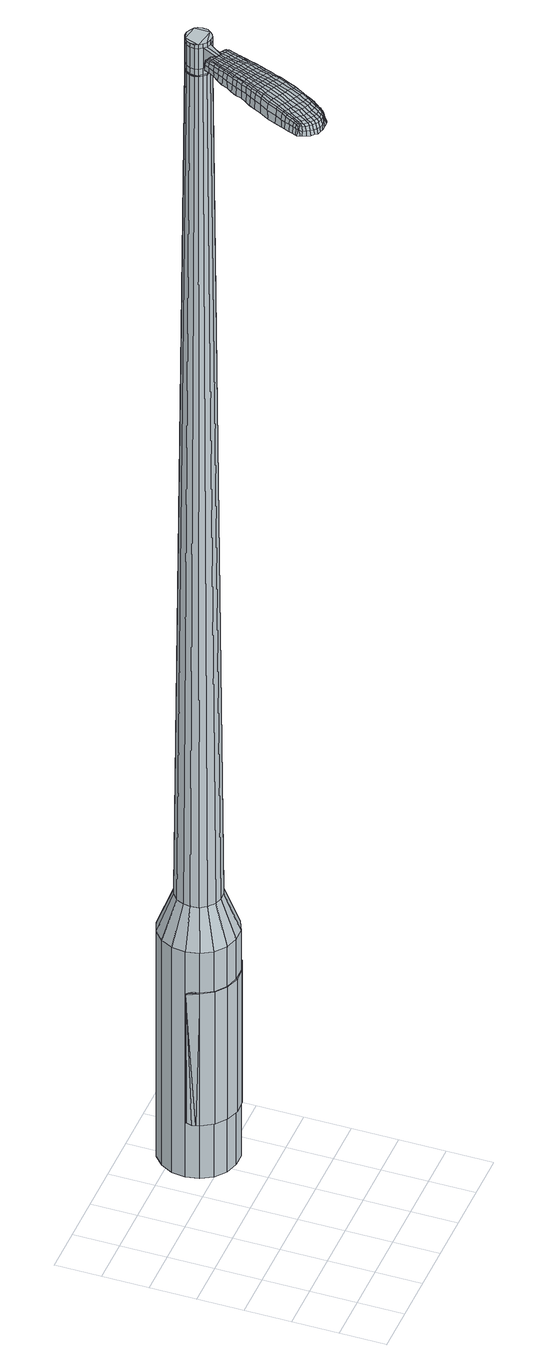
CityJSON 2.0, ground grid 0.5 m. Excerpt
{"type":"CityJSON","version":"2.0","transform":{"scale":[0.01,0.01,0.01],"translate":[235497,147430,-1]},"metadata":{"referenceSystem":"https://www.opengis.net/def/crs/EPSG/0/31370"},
"CityObjects":{
"object1":{"type":"GenericCityObject","attributes":{"cluster":404,"mean_distance_to_centroid":0.156,"new_centroid_x":235498.64,"new_centroid_y":147432.31,"mean_distance_to_camera":5.89,"H1":7.17,"H2":9.85,"Z_final":111.15,"cluster2":-1,"proj_x":235495.03,"proj_y":147430.37,"id_line":25197,"bearing_l":151.78,"distance":4.09,"orientation":"left","G_obj":241.78},"geometry":[{"type":"MultiSurface","lod":"2","boundaries":[[[0,1,2,3]],[[1,4,5,2]],[[4,6,7,5]],[[6,8,9,7]],[[8,10,11,9]],[[10,12,13,11]],[[12,14,15,13]],[[14,16,17,15]],[[16,18,19,17]],[[18,20,21,19]],[[20,22,23,21]],[[22,24,25,23]],[[24,26,27,25]],[[26,28,29,27]],[[28,30,31,29]],[[30,32,33,31]],[[32,34,35,33]],[[34,0,3,35]],[[36,37,38,39]],[[38,40,41,42]],[[41,43,42]],[[42,44,45,46]],[[45,47,46]],[[46,48,49,50]],[[49,51,50]],[[42,46,50,38]],[[50,52,39,38]],[[53,36,39]],[[2,5,7,35]],[[7,9,11,15]],[[11,13,15]],[[15,17,19,23]],[[19,21,23]],[[23,25,27,31]],[[27,29,31]],[[15,23,31,7]],[[31,33,35,7]],[[3,2,35]],[[1,0,54,55]],[[0,34,56,54]],[[34,32,57,56]],[[32,30,58,57]],[[30,28,59,58]],[[28,26,60,59]],[[26,24,61,60]],[[24,22,62,61]],[[22,20,63,62]],[[20,18,64,63]],[[18,16,65,64]],[[16,14,66,65]],[[14,12,67,66]],[[12,10,68,67]],[[10,8,69,68]],[[8,6,70,69]],[[6,4,71,70]],[[4,1,55,71]],[[55,54,72,73]],[[54,56,74,72]],[[56,57,75,74]],[[57,58,76,75]],[[58,59,77,76]],[[59,60,78,77]],[[60,61,79,78]],[[61,62,80,79]],[[62,63,81,80]],[[63,64,82,81]],[[64,65,83,82]],[[65,66,84,83]],[[66,67,85,84]],[[67,68,86,85]],[[68,69,87,86]],[[69,70,88,87]],[[70,71,89,88]],[[71,55,73,89]],[[90,91,92,73]],[[93,94,91,90]],[[95,96,94,93]],[[97,98,96,95]],[[99,100,98,97]],[[101,102,100,99]],[[79,103,102,101]],[[104,105,103,79]],[[106,107,105,104]],[[82,108,107,106]],[[109,110,108,82]],[[111,112,110,109]],[[113,114,112,111]],[[115,116,114,113]],[[117,118,116,115]],[[119,120,118,117]],[[121,122,120,119]],[[73,92,122,121]],[[123,124,125,126]],[[127,123,126,128]],[[129,127,128,130]],[[131,129,130,132]],[[133,131,132,134]],[[135,133,134,136]],[[137,135,136,138]],[[139,137,138,140]],[[141,139,140,142]],[[143,141,142,144]],[[145,143,144,146]],[[147,145,146,148]],[[149,147,148,150]],[[151,149,150,152]],[[153,151,152,154]],[[155,153,154,156]],[[72,90,73]],[[72,74,93,90]],[[74,75,95,93]],[[75,76,97,95]],[[76,77,99,97]],[[77,78,101,99]],[[78,79,101]],[[80,104,79]],[[80,81,106,104]],[[81,82,106]],[[83,109,82]],[[83,84,111,109]],[[84,85,113,111]],[[85,86,115,113]],[[86,87,117,115]],[[87,88,119,117]],[[88,89,121,119]],[[89,73,121]],[[157,92,91]],[[158,122,92]],[[158,159,120,122]],[[159,160,118,120]],[[160,161,116,118]],[[161,162,114,116]],[[162,163,112,114]],[[163,164,110,112]],[[164,108,110]],[[165,107,108]],[[165,166,105,107]],[[166,103,105]],[[167,102,103]],[[167,168,100,102]],[[168,169,98,100]],[[169,170,96,98]],[[170,171,94,96]],[[171,157,91,94]],[[39,52,155,172]],[[92,157,173,156]],[[53,39,172,124]],[[157,171,125,173]],[[36,53,124,123]],[[171,170,126,125]],[[37,36,123,127]],[[170,169,128,126]],[[38,37,127,129]],[[169,168,130,128]],[[40,38,129,131]],[[168,167,132,130]],[[41,40,131,133]],[[167,103,134,132]],[[43,41,133,135]],[[103,166,136,134]],[[42,43,135,137]],[[166,165,138,136]],[[44,42,137,139]],[[165,108,140,138]],[[45,44,139,141]],[[108,164,142,140]],[[47,45,141,143]],[[164,163,144,142]],[[46,47,143,145]],[[163,162,146,144]],[[48,46,145,147]],[[162,161,148,146]],[[49,48,147,149]],[[161,160,150,148]],[[51,49,149,151]],[[160,159,152,150]],[[50,51,151,153]],[[159,158,154,152]],[[52,50,153,155]],[[158,92,156,154]],[[155,156,174,175]],[[156,173,176,174]],[[173,125,177,176]],[[125,124,178,177]],[[124,172,179,178]],[[172,155,175,179]],[[180,181,182,183]],[[184,180,183,185]],[[180,184,186,187]],[[181,180,187,188]],[[189,190,191,192]],[[193,189,192,194]],[[189,193,195,196]],[[190,189,196,197]],[[198,199,200,201]],[[202,198,201,203]],[[198,202,204,205]],[[199,198,205,206]],[[207,208,209,210]],[[211,207,210,212]],[[207,211,213,214]],[[208,207,214,215]],[[216,217,218,219]],[[220,216,219,221]],[[216,220,222,223]],[[217,216,223,224]],[[225,226,227,228]],[[229,225,228,230]],[[225,229,231,232]],[[226,225,232,233]],[[234,235,236,237]],[[226,234,237,227]],[[234,226,233,238]],[[235,234,238,239]],[[240,241,242,243]],[[235,240,243,236]],[[240,235,239,244]],[[241,240,244,245]],[[246,184,185,247]],[[241,246,247,242]],[[246,241,245,248]],[[184,246,248,186]],[[249,250,251,252]],[[253,249,252,254]],[[249,253,255,256]],[[250,249,256,257]],[[258,259,260,261]],[[250,258,261,251]],[[258,250,257,262]],[[259,258,262,263]],[[264,265,266,267]],[[259,264,267,260]],[[264,259,263,268]],[[265,264,268,269]],[[270,271,272,273]],[[265,270,273,266]],[[270,265,269,274]],[[271,270,274,275]],[[276,181,188,277]],[[271,276,277,272]],[[276,271,275,278]],[[181,276,278,182]],[[279,280,281,282]],[[283,279,282,284]],[[279,283,285,286]],[[280,279,286,287]],[[288,289,290,291]],[[280,288,291,281]],[[288,280,287,292]],[[289,288,292,293]],[[294,295,296,297]],[[289,294,297,290]],[[294,289,293,298]],[[295,294,298,299]],[[300,193,194,301]],[[295,300,301,296]],[[300,295,299,302]],[[193,300,302,195]],[[303,304,305,306]],[[307,303,306,308]],[[303,307,309,310]],[[304,303,310,311]],[[312,313,314,315]],[[304,312,315,305]],[[312,304,311,316]],[[313,312,316,317]],[[318,319,320,321]],[[313,318,321,314]],[[318,313,317,322]],[[319,318,322,323]],[[324,325,326,327]],[[319,324,327,320]],[[324,319,323,328]],[[325,324,328,329]],[[330,190,197,331]],[[325,330,331,326]],[[330,325,329,332]],[[190,330,332,191]],[[333,219,218,334]],[[335,333,334,336]],[[333,335,337,338]],[[219,333,338,221]],[[339,335,336,340]],[[341,339,340,342]],[[339,341,343,344]],[[335,339,344,337]],[[345,341,342,346]],[[347,345,346,348]],[[345,347,349,350]],[[341,345,350,343]],[[351,347,348,352]],[[353,351,352,354]],[[351,353,355,356]],[[347,351,356,349]],[[357,353,354,358]],[[208,357,358,209]],[[357,208,215,359]],[[353,357,359,355]],[[360,361,206,205]],[[362,360,205,204]],[[360,362,363,364]],[[361,360,364,365]],[[366,367,365,364]],[[368,366,364,363]],[[366,368,369,370]],[[367,366,370,371]],[[372,373,371,370]],[[374,372,370,369]],[[372,374,375,376]],[[373,372,376,377]],[[378,379,377,376]],[[380,378,376,375]],[[378,380,213,211]],[[379,378,211,212]],[[381,382,383,384]],[[283,381,384,285]],[[381,283,284,385]],[[382,381,385,386]],[[387,202,203,388]],[[382,387,388,383]],[[387,382,386,389]],[[202,387,389,204]],[[390,391,392,393]],[[229,390,393,231]],[[390,229,230,394]],[[391,390,394,395]],[[396,397,398,399]],[[391,396,399,392]],[[396,391,395,400]],[[397,396,400,401]],[[402,199,206,403]],[[397,402,403,398]],[[402,397,401,404]],[[199,402,404,200]],[[405,406,407,408]],[[187,405,408,188]],[[405,187,186,409]],[[406,405,409,410]],[[411,412,413,414]],[[406,411,414,407]],[[411,406,410,415]],[[412,411,415,416]],[[417,210,209,418]],[[412,417,418,413]],[[417,412,416,419]],[[210,417,419,212]],[[420,421,422,423]],[[192,420,423,194]],[[420,192,191,424]],[[421,420,424,425]],[[426,214,213,427]],[[421,426,427,422]],[[426,421,425,428]],[[214,426,428,215]],[[429,430,431,432]],[[307,429,432,309]],[[429,307,308,433]],[[430,429,433,434]],[[435,220,221,436]],[[430,435,436,431]],[[435,430,434,437]],[[220,435,437,222]],[[438,439,440,441]],[[253,438,441,255]],[[438,253,254,442]],[[439,438,442,443]],[[444,445,446,447]],[[439,444,447,440]],[[444,439,443,448]],[[445,444,448,449]],[[450,217,224,451]],[[445,450,451,446]],[[450,445,449,452]],[[217,450,452,218]],[[453,454,443,442]],[[252,453,442,254]],[[453,252,251,455]],[[454,453,455,456]],[[457,458,449,448]],[[454,457,448,443]],[[457,454,456,459]],[[458,457,459,460]],[[461,334,218,452]],[[458,461,452,449]],[[461,458,460,462]],[[334,461,462,336]],[[463,464,465,466]],[[310,463,466,311]],[[463,310,309,432]],[[464,463,432,431]],[[467,338,337,468]],[[464,467,468,465]],[[467,464,431,436]],[[338,467,436,221]],[[469,470,456,455]],[[261,469,455,251]],[[469,261,260,471]],[[470,469,471,472]],[[473,474,460,459]],[[470,473,459,456]],[[473,470,472,475]],[[474,473,475,476]],[[477,340,336,462]],[[474,477,462,460]],[[477,474,476,478]],[[340,477,478,342]],[[479,480,481,482]],[[316,479,482,317]],[[479,316,311,466]],[[480,479,466,465]],[[483,344,343,484]],[[480,483,484,481]],[[483,480,465,468]],[[344,483,468,337]],[[485,486,472,471]],[[267,485,471,260]],[[485,267,266,487]],[[486,485,487,488]],[[489,490,476,475]],[[486,489,475,472]],[[489,486,488,491]],[[490,489,491,492]],[[493,346,342,478]],[[490,493,478,476]],[[493,490,492,494]],[[346,493,494,348]],[[495,496,497,498]],[[322,495,498,323]],[[495,322,317,482]],[[496,495,482,481]],[[499,350,349,500]],[[496,499,500,497]],[[499,496,481,484]],[[350,499,484,343]],[[501,502,488,487]],[[273,501,487,266]],[[501,273,272,503]],[[502,501,503,504]],[[505,506,492,491]],[[502,505,491,488]],[[505,502,504,507]],[[506,505,507,508]],[[509,352,348,494]],[[506,509,494,492]],[[509,506,508,510]],[[352,509,510,354]],[[511,512,513,514]],[[328,511,514,329]],[[511,328,323,498]],[[512,511,498,497]],[[515,356,355,516]],[[512,515,516,513]],[[515,512,497,500]],[[356,515,500,349]],[[517,518,504,503]],[[277,517,503,272]],[[517,277,188,408]],[[518,517,408,407]],[[519,520,508,507]],[[518,519,507,504]],[[519,518,407,414]],[[520,519,414,413]],[[521,358,354,510]],[[520,521,510,508]],[[521,520,413,418]],[[358,521,418,209]],[[522,523,425,424]],[[332,522,424,191]],[[522,332,329,514]],[[523,522,514,513]],[[524,359,215,428]],[[523,524,428,425]],[[524,523,513,516]],[[359,524,516,355]],[[525,526,386,385]],[[282,525,385,284]],[[525,282,281,527]],[[526,525,527,528]],[[529,362,204,389]],[[526,529,389,386]],[[529,526,528,530]],[[362,529,530,363]],[[531,532,533,534]],[[232,531,534,233]],[[531,232,231,393]],[[532,531,393,392]],[[535,536,537,538]],[[532,535,538,533]],[[535,532,392,399]],[[536,535,399,398]],[[539,361,365,540]],[[536,539,540,537]],[[539,536,398,403]],[[361,539,403,206]],[[541,542,528,527]],[[291,541,527,281]],[[541,291,290,543]],[[542,541,543,544]],[[545,368,363,530]],[[542,545,530,528]],[[545,542,544,546]],[[368,545,546,369]],[[547,548,549,550]],[[238,547,550,239]],[[547,238,233,534]],[[548,547,534,533]],[[551,552,553,554]],[[548,551,554,549]],[[551,548,533,538]],[[552,551,538,537]],[[555,367,371,556]],[[552,555,556,553]],[[555,552,537,540]],[[367,555,540,365]],[[557,558,544,543]],[[297,557,543,290]],[[557,297,296,559]],[[558,557,559,560]],[[561,374,369,546]],[[558,561,546,544]],[[561,558,560,562]],[[374,561,562,375]],[[563,564,565,566]],[[244,563,566,245]],[[563,244,239,550]],[[564,563,550,549]],[[567,568,569,570]],[[564,567,570,565]],[[567,564,549,554]],[[568,567,554,553]],[[571,373,377,572]],[[568,571,572,569]],[[571,568,553,556]],[[373,571,556,371]],[[573,574,560,559]],[[301,573,559,296]],[[573,301,194,423]],[[574,573,423,422]],[[575,380,375,562]],[[574,575,562,560]],[[575,574,422,427]],[[380,575,427,213]],[[576,577,410,409]],[[248,576,409,186]],[[576,248,245,566]],[[577,576,566,565]],[[578,579,416,415]],[[577,578,415,410]],[[578,577,565,570]],[[579,578,570,569]],[[580,379,212,419]],[[579,580,419,416]],[[580,579,569,572]],[[379,580,572,377]],[[581,582,583,584]],[[584,583,585,586]],[[587,585,583,588]],[[588,583,582,589]],[[590,591,592,593]],[[593,592,594,595]],[[596,594,592,597]],[[597,592,591,598]],[[599,600,601,602]],[[602,601,603,604]],[[605,603,601,606]],[[606,601,600,607]],[[608,609,610,611]],[[611,610,612,613]],[[614,612,610,615]],[[615,610,609,616]],[[617,618,619,620]],[[620,619,621,622]],[[623,621,619,624]],[[624,619,618,625]],[[626,627,628,629]],[[629,628,630,631]],[[632,630,628,633]],[[633,628,627,634]],[[635,636,637,638]],[[638,637,627,626]],[[634,627,637,639]],[[639,637,636,640]],[[641,642,643,644]],[[644,643,636,635]],[[640,636,643,645]],[[645,643,642,646]],[[586,585,647,648]],[[648,647,642,641]],[[646,642,647,649]],[[649,647,585,587]],[[650,651,652,653]],[[653,652,654,655]],[[656,654,652,657]],[[657,652,651,658]],[[659,660,661,662]],[[662,661,651,650]],[[658,651,661,663]],[[663,661,660,664]],[[665,666,667,668]],[[668,667,660,659]],[[664,660,667,669]],[[669,667,666,670]],[[671,672,673,674]],[[674,673,666,665]],[[670,666,673,675]],[[675,673,672,676]],[[589,582,677,678]],[[678,677,672,671]],[[676,672,677,679]],[[679,677,582,581]],[[680,681,682,683]],[[683,682,684,685]],[[686,684,682,687]],[[687,682,681,688]],[[689,690,691,692]],[[692,691,681,680]],[[688,681,691,693]],[[693,691,690,694]],[[695,696,697,698]],[[698,697,690,689]],[[694,690,697,699]],[[699,697,696,700]],[[595,594,701,702]],[[702,701,696,695]],[[700,696,701,703]],[[703,701,594,596]],[[704,705,706,707]],[[707,706,708,709]],[[710,708,706,711]],[[711,706,705,712]],[[713,714,715,716]],[[716,715,705,704]],[[712,705,715,717]],[[717,715,714,718]],[[719,720,721,722]],[[722,721,714,713]],[[718,714,721,723]],[[723,721,720,724]],[[725,726,727,728]],[[728,727,720,719]],[[724,720,727,729]],[[729,727,726,730]],[[598,591,731,732]],[[732,731,726,725]],[[730,726,731,733]],[[733,731,591,590]],[[617,620,734,735]],[[735,734,736,737]],[[738,736,734,739]],[[739,734,620,622]],[[737,736,740,741]],[[741,740,742,743]],[[744,742,740,745]],[[745,740,736,738]],[[743,742,746,747]],[[747,746,748,749]],[[750,748,746,751]],[[751,746,742,744]],[[749,748,752,753]],[[753,752,754,755]],[[756,754,752,757]],[[757,752,748,750]],[[755,754,758,759]],[[759,758,609,608]],[[616,609,758,760]],[[760,758,754,756]],[[607,761,762,606]],[[606,762,763,605]],[[764,763,762,765]],[[765,762,761,766]],[[766,767,768,765]],[[765,768,769,764]],[[770,769,768,771]],[[771,768,767,772]],[[772,773,774,771]],[[771,774,775,770]],[[776,775,774,777]],[[777,774,773,778]],[[778,779,780,777]],[[777,780,781,776]],[[614,781,780,612]],[[612,780,779,613]],[[782,783,784,785]],[[785,784,684,686]],[[685,684,784,786]],[[786,784,783,787]],[[604,603,788,789]],[[789,788,783,782]],[[787,783,788,790]],[[790,788,603,605]],[[791,792,793,794]],[[794,793,630,632]],[[631,630,793,795]],[[795,793,792,796]],[[797,798,799,800]],[[800,799,792,791]],[[796,792,799,801]],[[801,799,798,802]],[[607,600,803,804]],[[804,803,798,797]],[[802,798,803,805]],[[805,803,600,599]],[[806,807,808,809]],[[809,808,588,589]],[[587,588,808,810]],[[810,808,807,811]],[[812,813,814,815]],[[815,814,807,806]],[[811,807,814,816]],[[816,814,813,817]],[[608,611,818,819]],[[819,818,813,812]],[[817,813,818,820]],[[820,818,611,613]],[[821,822,823,824]],[[824,823,593,595]],[[590,593,823,825]],[[825,823,822,826]],[[614,615,827,828]],[[828,827,822,821]],[[826,822,827,829]],[[829,827,615,616]],[[830,831,832,833]],[[833,832,708,710]],[[709,708,832,834]],[[834,832,831,835]],[[622,621,836,837]],[[837,836,831,830]],[[835,831,836,838]],[[838,836,621,623]],[[839,840,841]],[[841,840,654,656]],[[655,654,840,842]],[[842,840,839,843]],[[844,845,846,847]],[[847,846,839,841]],[[843,839,846,848]],[[848,846,845,849]],[[625,618,850,851]],[[851,850,845,844]],[[849,845,850,852]],[[852,850,618,617]],[[843,853,854,842]],[[842,854,653,655]],[[650,653,854,855]],[[855,854,853,856]],[[849,857,858,848]],[[848,858,853,843]],[[856,853,858,859]],[[859,858,857,860]],[[617,735,861,852]],[[852,861,857,849]],[[860,857,861,862]],[[862,861,735,737]],[[863,864,865]],[[865,864,711,712]],[[710,711,864,833]],[[833,864,863,830]],[[738,739,866,867]],[[867,866,863,865]],[[830,863,866,837]],[[837,866,739,622]],[[856,868,855]],[[855,868,662,650]],[[659,662,868,869]],[[869,868,870]],[[860,871,872,859]],[[859,872,868,856]],[[870,868,872,873]],[[873,872,871,874]],[[737,741,875,862]],[[862,875,871,860]],[[874,871,875,876]],[[876,875,741,743]],[[877,878,879,880]],[[880,879,717,718]],[[712,717,879,865]],[[879,878,865]],[[744,745,881,882]],[[882,881,878,877]],[[865,878,881,867]],[[867,881,745,738]],[[870,883,884,869]],[[869,884,668,659]],[[665,668,884,885]],[[885,884,883,886]],[[874,887,888,873]],[[873,888,883,870]],[[886,883,888,889]],[[889,888,887,890]],[[743,747,891,876]],[[876,891,887,874]],[[890,887,891,892]],[[892,891,747,749]],[[893,894,895,896]],[[896,895,723,724]],[[718,723,895,880]],[[880,895,894,877]],[[750,751,897,898]],[[898,897,894,893]],[[877,894,897,882]],[[882,897,751,744]],[[886,899,900,885]],[[885,900,674,665]],[[671,674,900,901]],[[901,900,899,902]],[[890,903,904,889]],[[889,904,899,886]],[[902,899,904,905]],[[905,904,903,906]],[[749,753,907,892]],[[892,907,903,890]],[[906,903,907,908]],[[908,907,753,755]],[[909,910,911,912]],[[912,911,729,730]],[[724,729,911,896]],[[896,911,910,893]],[[756,757,913,914]],[[914,913,910,909]],[[893,910,913,898]],[[898,913,757,750]],[[902,915,916,901]],[[901,916,678,671]],[[589,678,916,809]],[[809,916,915,806]],[[906,917,918,905]],[[905,918,915,902]],[[806,915,918,815]],[[815,918,917,812]],[[755,759,919,908]],[[908,919,917,906]],[[812,917,919,819]],[[819,919,759,608]],[[826,920,921,825]],[[825,921,733,590]],[[730,733,921,912]],[[912,921,920,909]],[[616,760,922,829]],[[829,922,920,826]],[[909,920,922,914]],[[914,922,760,756]],[[787,923,924,786]],[[786,924,683,685]],[[680,683,924,925]],[[925,924,923,926]],[[605,763,927,790]],[[790,927,923,787]],[[926,923,927,928]],[[928,927,763,764]],[[929,930,931,932]],[[932,931,633,634]],[[632,633,931,794]],[[794,931,930,791]],[[933,934,935,936]],[[936,935,930,929]],[[791,930,935,800]],[[800,935,934,797]],[[766,761,937,938]],[[938,937,934,933]],[[797,934,937,804]],[[804,937,761,607]],[[926,939,940,925]],[[925,940,692,680]],[[689,692,940,941]],[[941,940,939,942]],[[764,769,943,928]],[[928,943,939,926]],[[942,939,943,944]],[[944,943,769,770]],[[945,946,947,948]],[[948,947,639,640]],[[634,639,947,932]],[[932,947,946,929]],[[949,950,951,952]],[[952,951,946,945]],[[929,946,951,936]],[[936,951,950,933]],[[772,767,953,954]],[[954,953,950,949]],[[933,950,953,938]],[[938,953,767,766]],[[942,955,956,941]],[[941,956,698,689]],[[695,698,956,957]],[[957,956,955,958]],[[770,775,959,944]],[[944,959,955,942]],[[958,955,959,960]],[[960,959,775,776]],[[961,962,963,964]],[[964,963,645,646]],[[640,645,963,948]],[[948,963,962,945]],[[965,966,967,968]],[[968,967,962,961]],[[945,962,967,952]],[[952,967,966,949]],[[778,773,969,970]],[[970,969,966,965]],[[949,966,969,954]],[[954,969,773,772]],[[958,971,972,957]],[[957,972,702,695]],[[595,702,972,824]],[[824,972,971,821]],[[776,781,973,960]],[[960,973,971,958]],[[821,971,973,828]],[[828,973,781,614]],[[811,974,975,810]],[[810,975,649,587]],[[646,649,975,964]],[[964,975,974,961]],[[817,976,977,816]],[[816,977,974,811]],[[961,974,977,968]],[[968,977,976,965]],[[613,779,978,820]],[[820,978,976,817]],[[965,976,978,970]],[[970,978,779,778]],[[581,584,183,182]],[[584,586,185,183]],[[596,597,196,195]],[[597,598,197,196]],[[599,602,201,200]],[[602,604,203,201]],[[623,624,223,222]],[[624,625,224,223]],[[626,629,228,227]],[[629,631,230,228]],[[635,638,237,236]],[[638,626,227,237]],[[641,644,243,242]],[[644,635,236,243]],[[586,648,247,185]],[[648,641,242,247]],[[656,657,256,255]],[[657,658,257,256]],[[658,663,262,257]],[[663,664,263,262]],[[664,669,268,263]],[[669,670,269,268]],[[670,675,274,269]],[[675,676,275,274]],[[676,679,278,275]],[[679,581,182,278]],[[686,687,286,285]],[[687,688,287,286]],[[688,693,292,287]],[[693,694,293,292]],[[694,699,298,293]],[[699,700,299,298]],[[700,703,302,299]],[[703,596,195,302]],[[704,707,306,305]],[[707,709,308,306]],[[713,716,315,314]],[[716,704,305,315]],[[719,722,321,320]],[[722,713,314,321]],[[725,728,327,326]],[[728,719,320,327]],[[598,732,331,197]],[[732,725,326,331]],[[782,785,384,383]],[[785,686,285,384]],[[604,789,388,203]],[[789,782,383,388]],[[631,795,394,230]],[[795,796,395,394]],[[796,801,400,395]],[[801,802,401,400]],[[802,805,404,401]],[[805,599,200,404]],[[709,834,433,308]],[[834,835,434,433]],[[835,838,437,434]],[[838,623,222,437]],[[841,441,440]],[[841,656,255,441]],[[844,847,447,446]],[[847,841,440,447]],[[625,851,451,224]],[[851,844,446,451]],[[979,980,981,982]],[[983,984,982,981]],[[985,986,987,988]],[[989,990,991,992]],[[980,993,994,981]],[[995,983,981,994]],[[996,985,988,997]],[[998,999,990,989]],[[993,1000,1001,994]],[[1001,1002,995,994]],[[1003,996,997,1004]],[[1005,999,998,1006]],[[1000,1007,1008,1001]],[[1008,1009,1002,1001]],[[1010,1003,1004,1011]],[[1012,1005,1006,1013]],[[1014,1015,1016,1017]],[[1018,1019,1015,1014]],[[1018,1020,1021,1019]],[[1020,1022,1023,1021]],[[1024,1025,1026,1027]],[[1028,1029,1025,1024]],[[1030,1031,1029,1028]],[[1032,1033,1031,1030]],[[1027,1016,1015,1024]],[[1024,1015,1019,1028]],[[1019,1021,1030,1028]],[[1021,1023,1032,1030]],[[988,987,984,983]],[[997,988,983,995]],[[1002,1004,997,995]],[[1009,1011,1004,1002]],[[989,992,986,985]],[[998,989,985,996]],[[1006,998,996,1003]],[[1013,1006,1003,1010]],[[990,1014,1017,991]],[[999,1018,1014,990]],[[1020,1018,999,1005]],[[1022,1020,1005,1012]],[[1034,1035,1036,1037]],[[1036,1038,1039,1040]],[[1036,1040,1041,1042]],[[1036,1042,1037]],[[1043,1034,1037,1044]],[[1045,1044,1037,1046]],[[1047,1046,1037]],[[1048,1036,1035,1049]],[[1050,1048,1049,1051]],[[1052,1050,1051,1053]],[[1054,1052,1053,1055]],[[1056,1054,1055,1057]],[[1057,1058,1059,1060]],[[1057,1060,1061,1062]],[[1057,1062,1063,1064]],[[1063,1065,1066,1067]],[[1063,1067,1068,1069]],[[1063,1069,1064]],[[1057,1064,1056]],[[1070,1071,1035,1034]],[[1072,1073,1038,1036]],[[1074,1075,1047,1037]],[[1071,1076,1049,1035]],[[1077,1072,1036,1048]],[[1076,1078,1051,1049]],[[1079,1077,1048,1050]],[[1078,1080,1053,1051]],[[1081,1079,1050,1052]],[[1080,1082,1055,1053]],[[1083,1081,1052,1054]],[[1082,1084,1057,1055]],[[1085,1083,1054,1056]],[[1084,1086,1058,1057]],[[1087,1088,1065,1063]],[[1089,1085,1056,1064]],[[1059,1058,1086,1090]],[[1060,1059,1090,1091]],[[1061,1060,1091,1092]],[[1062,1061,1092,1093]],[[1063,1062,1093,1087]],[[1094,1070,1034,1043]],[[1095,1094,1043,1044]],[[1096,1095,1044,1045]],[[1097,1096,1045,1046]],[[1075,1097,1046,1047]],[[1039,1038,1073,1098]],[[1066,1065,1088,1099]],[[1040,1039,1098,1100]],[[1041,1040,1100,1101]],[[1042,1041,1101,1102]],[[1037,1042,1102,1074]],[[1067,1066,1099,1103]],[[1068,1067,1103,1104]],[[1069,1068,1104,1105]],[[1064,1069,1105,1089]]]}]}
},
"vertices":[
[145,191,384],[133,200,384],[133,200,96],[145,191,96],[126,213,384],[126,213,96],[123,227,384],[123,227,96],[125,242,384],[125,242,96],[132,255,384],[132,255,96],[143,265,384],[143,265,96],[156,270,384],[156,270,96],[171,270,384],[171,270,96],[185,266,384],[185,266,96],[196,257,384],[196,257,96],[204,244,384],[204,244,96],[207,230,384],[207,230,96],[205,215,384],[205,215,96],[198,202,384],[198,202,96],[187,193,384],[187,193,96],[173,187,384],[173,187,96],[159,187,384],[159,187,96],[168,215,1524],[172,217,1524],[175,220,1524],[158,217,1524],[178,224,1524],[178,229,1524],[175,237,1524],[177,234,1524],[171,240,1524],[167,242,1524],[158,240,1524],[162,242,1524],[154,237,1524],[152,233,1524],[152,224,1524],[151,228,1524],[155,220,1524],[163,215,1524],[153,206,429],[146,212,429],[161,204,429],[170,204,429],[178,207,429],[185,213,429],[189,221,429],[190,229,429],[188,238,429],[184,245,429],[177,251,429],[168,253,429],[160,253,429],[152,250,429],[145,244,429],[141,236,429],[140,228,429],[141,219,429],[158,217,1483],[155,220,1483],[163,215,1483],[168,215,1483],[172,217,1483],[175,220,1483],[178,224,1483],[178,229,1483],[177,234,1483],[175,237,1483],[171,240,1483],[167,242,1483],[162,242,1483],[158,240,1483],[154,237,1483],[152,233,1483],[151,228,1483],[152,224,1483],[159,217,1483],[159,217,1485],[155,220,1485],[163,216,1483],[163,216,1485],[167,216,1483],[167,216,1485],[172,218,1483],[172,218,1485],[175,221,1483],[175,221,1485],[177,225,1483],[177,225,1485],[178,229,1485],[177,233,1483],[177,233,1485],[174,237,1483],[174,237,1485],[171,240,1485],[167,241,1483],[167,241,1485],[162,241,1483],[162,241,1485],[158,239,1483],[158,239,1485],[155,236,1483],[155,236,1485],[153,233,1483],[153,233,1485],[152,228,1483],[152,228,1485],[153,224,1483],[153,224,1485],[168,215,1519],[163,215,1519],[163,215,1493],[168,215,1493],[172,217,1519],[172,217,1493],[175,220,1519],[175,220,1493],[178,224,1519],[178,224,1493],[178,229,1519],[178,229,1493],[177,234,1519],[177,234,1493],[175,237,1519],[175,237,1493],[171,240,1519],[171,240,1493],[167,242,1519],[167,242,1493],[162,242,1519],[162,242,1493],[158,240,1519],[158,240,1493],[154,237,1519],[154,237,1493],[152,233,1519],[152,233,1493],[151,228,1519],[151,228,1493],[152,224,1519],[152,224,1493],[155,220,1519],[155,220,1493],[158,217,1485],[152,224,1485],[151,228,1485],[152,233,1485],[154,237,1485],[158,240,1485],[162,242,1485],[167,242,1485],[175,237,1485],[177,234,1485],[178,224,1485],[175,220,1485],[172,217,1485],[168,215,1485],[163,215,1485],[158,217,1519],[158,217,1493],[147,202,1513],[147,202,1518],[150,200,1513],[152,199,1513],[152,199,1518],[150,200,1518],[97,144,1519],[101,150,1518],[99,150,1509],[95,144,1510],[93,137,1519],[91,136,1510],[95,137,1526],[99,144,1525],[103,150,1525],[131,126,1519],[134,132,1518],[133,134,1525],[130,127,1525],[127,118,1519],[126,120,1526],[128,116,1510],[132,124,1510],[135,130,1509],[81,69,1519],[78,71,1519],[77,70,1513],[81,69,1513],[85,68,1519],[85,68,1513],[86,70,1524],[82,71,1524],[79,73,1524],[116,135,1530],[120,141,1529],[117,143,1529],[113,136,1530],[112,127,1531],[109,128,1531],[115,125,1530],[119,133,1530],[123,140,1529],[154,206,1512],[152,207,1512],[151,206,1517],[153,205,1517],[157,204,1512],[156,204,1517],[157,204,1506],[154,205,1506],[151,206,1506],[71,91,1519],[72,94,1519],[70,94,1512],[69,91,1512],[70,89,1518],[68,89,1512],[71,89,1522],[72,91,1523],[73,94,1524],[74,99,1519],[76,104,1519],[74,104,1512],[72,99,1512],[75,99,1524],[77,104,1525],[78,109,1519],[82,116,1519],[80,116,1511],[77,109,1511],[80,109,1526],[84,116,1526],[87,127,1519],[85,126,1510],[89,127,1526],[136,207,1513],[132,201,1513],[133,201,1518],[137,207,1517],[139,212,1512],[139,211,1516],[138,212,1506],[135,207,1507],[131,200,1507],[128,194,1514],[124,188,1515],[126,188,1520],[129,194,1519],[126,194,1507],[122,188,1507],[120,182,1515],[116,175,1516],[118,175,1522],[122,182,1521],[118,181,1508],[114,175,1508],[112,169,1517],[109,163,1517],[110,163,1524],[114,169,1523],[110,169,1508],[107,162,1509],[105,156,1518],[107,157,1524],[103,156,1509],[102,74,1519],[104,76,1519],[103,77,1524],[101,75,1523],[100,72,1518],[100,73,1522],[101,71,1512],[102,72,1512],[104,75,1512],[106,81,1519],[109,85,1519],[109,86,1525],[105,82,1524],[107,79,1512],[110,84,1512],[113,90,1519],[116,97,1519],[116,99,1526],[112,92,1526],[113,89,1511],[117,96,1511],[122,108,1519],[121,109,1526],[123,106,1510],[163,193,1513],[159,186,1513],[160,184,1507],[163,191,1507],[165,198,1512],[165,197,1506],[164,197,1516],[162,194,1517],[159,187,1518],[156,179,1514],[153,172,1515],[154,171,1507],[157,178,1507],[156,180,1519],[152,174,1520],[150,165,1515],[147,159,1516],[148,157,1508],[151,164,1508],[149,167,1521],[146,160,1522],[144,152,1517],[141,145,1517],[141,143,1509],[144,150,1508],[143,153,1523],[140,147,1524],[137,139,1518],[138,137,1509],[137,140,1524],[151,200,1519],[149,201,1519],[147,194,1520],[145,195,1520],[150,192,1520],[153,199,1519],[144,187,1522],[141,188,1522],[140,180,1523],[138,182,1523],[143,179,1523],[146,186,1521],[137,174,1524],[134,175,1524],[133,167,1525],[131,169,1525],[136,166,1525],[140,172,1524],[130,161,1526],[127,162,1526],[126,154,1527],[124,156,1527],[129,153,1527],[133,159,1526],[123,148,1528],[120,149,1528],[126,146,1528],[83,73,1527],[80,75,1527],[87,72,1526],[89,76,1527],[85,77,1528],[82,79,1528],[88,83,1529],[85,85,1529],[92,82,1528],[96,88,1530],[92,89,1530],[89,91,1530],[95,96,1531],[92,98,1531],[99,94,1530],[103,102,1531],[100,104,1531],[96,106,1531],[106,115,1531],[103,117,1531],[109,114,1531],[98,71,1518],[95,70,1519],[96,68,1513],[99,69,1513],[98,72,1523],[95,71,1523],[90,69,1519],[90,68,1513],[91,70,1524],[70,87,1518],[70,84,1518],[71,85,1523],[71,87,1523],[68,86,1513],[69,84,1513],[71,80,1519],[73,77,1519],[74,78,1524],[72,81,1523],[70,80,1513],[72,76,1513],[75,74,1519],[76,75,1524],[75,73,1513],[101,144,1528],[102,143,1528],[106,149,1528],[104,150,1527],[96,136,1528],[98,135,1529],[105,141,1529],[107,140,1530],[111,146,1529],[108,148,1528],[100,134,1529],[103,132,1530],[110,138,1530],[114,144,1529],[106,130,1531],[129,128,1528],[127,129,1529],[123,121,1529],[125,120,1528],[132,135,1527],[130,136,1528],[123,131,1529],[119,123,1530],[127,138,1528],[165,200,1512],[163,201,1512],[162,200,1517],[163,199,1517],[165,199,1506],[163,200,1506],[160,203,1512],[159,202,1517],[160,202,1506],[141,213,1512],[143,212,1512],[141,212,1506],[140,213,1506],[141,212,1517],[142,211,1517],[145,211,1512],[147,210,1512],[146,209,1506],[144,211,1506],[144,210,1517],[147,209,1517],[149,208,1512],[149,208,1506],[149,207,1517],[138,207,1519],[140,206,1519],[135,200,1520],[136,200,1520],[142,205,1519],[144,204,1519],[138,199,1520],[140,197,1520],[146,203,1519],[143,196,1520],[161,195,1519],[159,196,1519],[156,189,1520],[158,188,1520],[156,197,1519],[153,190,1520],[131,194,1521],[132,193,1521],[127,188,1522],[128,187,1522],[134,192,1521],[137,191,1521],[131,186,1522],[133,184,1523],[139,190,1522],[135,183,1523],[154,181,1521],[153,182,1521],[149,175,1522],[151,174,1522],[150,184,1521],[146,177,1522],[123,181,1523],[125,180,1523],[119,175,1524],[121,174,1524],[127,179,1523],[129,178,1524],[123,173,1525],[126,171,1525],[132,177,1524],[128,170,1525],[148,168,1523],[146,169,1523],[143,162,1524],[145,161,1524],[143,170,1524],[140,164,1525],[116,169,1525],[117,168,1525],[112,162,1526],[113,161,1526],[119,166,1526],[122,165,1526],[116,160,1527],[118,159,1527],[125,164,1526],[121,157,1527],[142,154,1525],[140,155,1525],[136,149,1526],[138,148,1526],[136,157,1526],[133,151,1527],[108,156,1527],[110,155,1527],[112,154,1527],[115,152,1528],[117,151,1528],[135,141,1527],[133,142,1527],[130,144,1528],[99,74,1525],[97,73,1525],[101,77,1526],[99,76,1526],[92,72,1526],[94,76,1527],[72,89,1525],[73,87,1525],[74,90,1526],[74,93,1525],[73,84,1525],[75,80,1526],[77,84,1527],[75,87,1526],[77,78,1526],[79,82,1527],[104,81,1526],[101,81,1527],[107,87,1527],[105,87,1528],[97,81,1528],[100,87,1529],[76,97,1526],[76,95,1527],[79,101,1528],[78,103,1527],[78,93,1527],[80,90,1528],[83,96,1529],[81,99,1528],[82,87,1528],[86,93,1530],[110,92,1528],[108,92,1529],[114,99,1528],[112,100,1529],[104,93,1529],[108,101,1530],[81,108,1528],[82,107,1528],[86,114,1529],[85,116,1528],[84,104,1529],[86,102,1530],[91,110,1530],[88,112,1530],[89,100,1530],[93,108,1531],[120,110,1529],[117,110,1529],[114,112,1530],[90,126,1528],[92,125,1529],[94,123,1530],[97,121,1530],[100,119,1531],[101,149,1509],[103,149,1518],[99,143,1518],[97,143,1509],[95,136,1519],[93,135,1510],[97,136,1525],[101,143,1525],[104,149,1525],[132,134,1525],[133,133,1518],[129,127,1518],[129,128,1525],[126,119,1519],[125,120,1525],[126,117,1510],[130,125,1509],[133,131,1509],[79,72,1513],[79,73,1519],[82,71,1519],[82,71,1513],[86,71,1519],[85,70,1513],[86,72,1524],[83,73,1524],[80,74,1524],[117,142,1528],[119,141,1528],[116,134,1529],[113,136,1529],[112,126,1529],[109,128,1529],[115,125,1529],[119,133,1529],[122,139,1528],[150,204,1516],[151,205,1512],[153,204,1512],[152,203,1516],[156,203,1512],[155,202,1516],[155,202,1506],[153,203,1506],[150,204,1506],[72,94,1512],[74,94,1519],[73,91,1518],[71,91,1512],[72,89,1518],[70,89,1512],[73,89,1522],[74,91,1523],[75,94,1523],[76,103,1512],[78,103,1519],[75,98,1519],[74,98,1512],[77,98,1524],[79,103,1525],[82,115,1511],[84,116,1519],[80,109,1519],[78,108,1511],[82,109,1525],[85,116,1526],[89,126,1519],[87,125,1510],[91,126,1526],[135,200,1518],[134,200,1513],[138,206,1513],[139,206,1517],[140,210,1512],[141,209,1515],[139,210,1506],[136,206,1506],[132,199,1507],[127,187,1520],[126,187,1514],[130,193,1514],[131,193,1519],[128,193,1507],[124,187,1507],[119,174,1522],[118,174,1516],[122,180,1515],[123,181,1521],[120,180,1508],[116,174,1508],[112,162,1523],[110,162,1517],[114,168,1516],[116,168,1522],[112,167,1508],[108,161,1508],[106,155,1517],[108,155,1524],[104,155,1509],[101,79,1523],[102,78,1519],[100,75,1518],[99,76,1523],[99,74,1518],[98,74,1522],[100,72,1512],[101,74,1512],[103,76,1512],[107,88,1525],[108,86,1519],[105,82,1519],[104,83,1524],[105,80,1512],[109,85,1512],[114,100,1526],[115,98,1519],[111,91,1519],[110,93,1525],[112,90,1511],[115,97,1511],[120,108,1519],[119,110,1526],[121,107,1510],[158,185,1507],[158,187,1513],[161,193,1513],[161,192,1506],[163,198,1512],[163,197,1506],[162,198,1515],[160,194,1517],[157,188,1518],[152,171,1507],[151,173,1514],[154,180,1514],[155,178,1507],[154,181,1519],[151,174,1520],[146,158,1508],[145,159,1516],[148,166,1515],[149,165,1508],[147,167,1521],[144,161,1522],[139,144,1508],[139,146,1517],[142,153,1516],[143,151,1508],[141,154,1522],[138,148,1523],[136,139,1517],[136,138,1509],[135,141,1524],[150,199,1518],[148,201,1518],[147,193,1519],[145,194,1519],[150,192,1519],[153,198,1518],[144,186,1520],[141,188,1520],[140,180,1521],[138,181,1521],[143,178,1521],[146,185,1520],[137,173,1523],[134,175,1523],[133,167,1524],[131,168,1524],[136,165,1524],[139,172,1523],[130,160,1525],[127,162,1525],[126,154,1526],[124,155,1526],[129,152,1526],[132,159,1525],[123,147,1527],[120,149,1527],[126,146,1527],[81,76,1526],[84,75,1526],[87,74,1525],[89,77,1526],[86,78,1526],[83,80,1526],[86,85,1528],[89,84,1528],[92,83,1527],[96,89,1528],[92,90,1529],[89,92,1529],[92,98,1530],[95,96,1530],[99,95,1529],[103,103,1530],[100,104,1530],[97,106,1530],[103,117,1530],[106,115,1530],[109,114,1530],[95,70,1513],[95,72,1518],[97,72,1518],[98,71,1512],[97,74,1523],[95,73,1523],[90,71,1519],[90,70,1513],[91,72,1523],[73,85,1523],[72,85,1518],[72,87,1518],[73,88,1523],[70,87,1512],[71,84,1512],[75,79,1523],[75,78,1519],[73,81,1519],[74,82,1523],[72,81,1513],[74,77,1513],[77,75,1519],[77,76,1524],[76,75,1513],[106,148,1527],[103,142,1527],[102,143,1527],[105,149,1526],[97,135,1527],[98,135,1528],[111,145,1528],[108,139,1528],[105,141,1528],[109,147,1527],[101,133,1528],[103,131,1529],[110,138,1529],[114,144,1528],[106,130,1529],[122,122,1528],[126,129,1527],[128,129,1527],[124,121,1527],[131,135,1526],[129,136,1527],[123,131,1528],[119,123,1528],[126,137,1527],[161,199,1516],[162,199,1512],[163,199,1512],[162,198,1516],[163,198,1506],[162,198,1506],[159,201,1512],[158,200,1516],[159,200,1506],[142,210,1512],[141,211,1512],[140,210,1506],[141,210,1516],[142,209,1516],[145,207,1506],[146,208,1512],[144,209,1512],[143,209,1506],[144,208,1516],[146,207,1516],[148,206,1512],[148,206,1506],[148,206,1516],[140,205,1518],[139,206,1518],[135,199,1519],[136,199,1519],[144,203,1518],[141,204,1518],[138,198,1519],[140,197,1519],[146,202,1518],[143,196,1519],[159,195,1518],[160,194,1518],[156,188,1519],[156,196,1518],[153,190,1519],[132,193,1520],[128,187,1521],[128,186,1521],[137,190,1520],[134,192,1520],[131,185,1521],[133,184,1521],[139,189,1520],[135,182,1521],[149,175,1521],[152,182,1520],[153,181,1520],[150,175,1521],[149,183,1520],[146,177,1521],[125,180,1522],[124,180,1522],[120,174,1523],[121,173,1523],[129,177,1522],[127,179,1522],[123,172,1523],[126,171,1524],[132,176,1523],[128,170,1524],[142,162,1523],[146,168,1522],[147,168,1522],[144,161,1523],[143,170,1522],[139,163,1523],[117,167,1524],[116,168,1524],[113,161,1525],[114,161,1525],[122,164,1525],[119,166,1524],[116,159,1525],[118,158,1526],[125,163,1525],[121,157,1526],[136,149,1525],[139,155,1524],[140,155,1524],[137,148,1525],[136,157,1524],[133,150,1525],[110,155,1526],[109,155,1526],[115,152,1527],[112,153,1526],[117,150,1527],[133,142,1526],[134,141,1526],[129,144,1526],[96,75,1524],[98,76,1524],[100,78,1525],[98,77,1525],[92,74,1525],[94,77,1525],[75,91,1525],[74,87,1524],[74,89,1524],[75,93,1525],[78,85,1526],[76,81,1525],[75,84,1524],[76,88,1525],[78,78,1525],[80,82,1526],[101,82,1526],[103,83,1526],[106,88,1526],[104,87,1527],[97,82,1526],[100,88,1527],[80,101,1527],[78,95,1526],[77,97,1526],[80,102,1526],[84,96,1528],[81,90,1527],[79,93,1526],[82,99,1527],[83,87,1527],[86,94,1528],[107,93,1527],[109,93,1527],[113,100,1527],[111,100,1528],[103,94,1528],[107,101,1529],[87,114,1528],[83,107,1527],[82,108,1527],[86,115,1527],[91,110,1529],[87,102,1529],[85,104,1528],[89,112,1528],[90,100,1529],[94,108,1530],[117,111,1528],[118,110,1528],[113,112,1529],[93,124,1528],[92,125,1528],[97,120,1529],[95,122,1529],[100,119,1530],[139,210,1508],[145,207,1508],[129,179,1509],[122,183,1509],[118,160,1510],[111,164,1510],[99,126,1512],[91,130,1512],[99,146,1511],[107,142,1511],[90,110,1513],[84,98,1514],[76,102,1514],[82,114,1513],[151,204,1508],[136,175,1509],[126,156,1510],[107,121,1512],[115,137,1511],[98,105,1513],[92,94,1514],[157,201,1508],[143,172,1509],[133,152,1510],[115,117,1512],[124,133,1511],[100,89,1514],[107,101,1513],[163,198,1508],[150,168,1509],[141,148,1510],[123,113,1512],[132,128,1511],[108,85,1514],[115,97,1513],[78,86,1514],[77,81,1514],[71,84,1514],[71,90,1514],[86,82,1514],[83,78,1514],[93,78,1514],[90,74,1514],[101,74,1514],[96,71,1514],[77,76,1515],[79,71,1515],[78,72,1515],[74,78,1515],[81,73,1515],[80,71,1515],[85,71,1515],[81,70,1515],[89,69,1515],[82,70,1515],[190,194,334],[187,191,334],[187,191,165],[198,200,171],[190,194,165],[193,196,165],[195,198,166],[197,199,167],[198,200,169],[193,196,334],[195,198,333],[197,199,332],[198,200,331],[198,200,328],[173,186,165],[173,186,334],[158,185,165],[158,185,334],[144,190,165],[144,190,334],[132,199,165],[132,199,334],[124,212,165],[124,212,334],[123,216,334],[122,220,334],[122,223,333],[121,225,332],[121,226,331],[121,226,328],[123,216,165],[121,226,171],[121,226,169],[121,225,167],[122,223,166],[122,220,165],[188,196,334],[185,193,334],[185,193,165],[188,196,165],[196,202,171],[196,202,328],[173,188,334],[173,188,165],[159,188,334],[159,188,165],[145,193,334],[145,193,165],[134,201,334],[134,201,165],[127,213,334],[127,213,165],[126,217,334],[124,227,328],[124,227,171],[126,217,165],[125,220,334],[125,223,333],[124,225,332],[124,226,331],[191,198,334],[193,200,333],[195,201,332],[196,202,331],[191,198,165],[124,226,169],[193,200,166],[195,201,167],[196,202,169],[124,225,167],[125,223,166],[125,220,165]
]}
